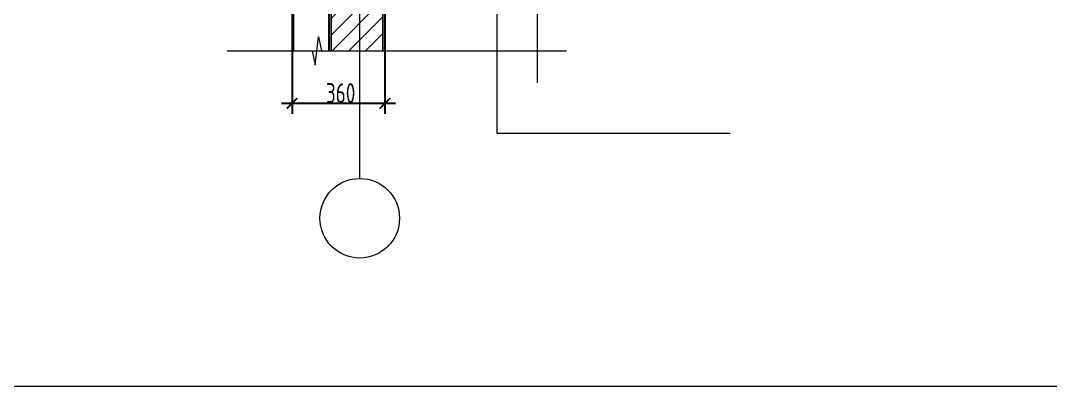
# Model space of a CAD drawing. Header units: millimetres. Extents: x -360149 to 682031, y -35655 to 209517.
# Drawn here: x 595349 to 599228, y 121304 to 122683 of the extents above; entities that cross this region are included whole.
import ezdxf

# ---------------------------------------------------------------- set-up
doc = ezdxf.new("R2010")
doc.units = ezdxf.units.MM
doc.header["$MEASUREMENT"] = 0
doc.header["$PDMODE"] = 3
doc.header["$PDSIZE"] = -4
doc.linetypes.add('CENTER', pattern=[2, 1.25, -0.25, 0.25, -0.25])
doc.layers.get('0').update_dxf_attribs({"color": 250, "lineweight": 9})
doc.layers.get('Defpoints').update_dxf_attribs({"color": 6})
for name, color, linetype, lineweight in [('_0', 250, 'Continuous', 9), ('АР_Навесной фасад', 147, 'Continuous', 5), ('АР_Оси', 195, 'Continuous', 9), ('Маркировка потолков', 7, 'Continuous', 9)]:
    doc.layers.add(name, color=color, linetype=linetype, lineweight=lineweight)
doc.styles.add('ISOCPEUR', font='isocpeur.ttf', dxfattribs={"width": 0.7})
doc.dimstyles.new('R_50', dxfattribs={"dimtxt": 140, "dimasz": 30, "dimexe": 20, "dimexo": 0, "dimgap": 20, "dimtad": 1, "dimdec": 0, "dimrnd": 5, "dimzin": 0, "dimdsep": 46, "dimtxsty": 'ISOCPEUR', "dimblk": 'ARCHTICK', "dimcen": 50, "dimdle": 20, "dimclrd": 256, "dimclre": 256, "dimclrt": 256, "dimadec": 0, "dimazin": 0, "dimtfac": 2, "dimtdec": 0, "dimtofl": 0, "dimtmove": 1, "dimatfit": 3, "dimfxl": 1, "dimtvp": 3, "dimtolj": 1, "dimtzin": 0, "dimarcsym": 0})

# ---------------------------------------------------------------- blocks, each defined once
blk = doc.blocks.new('*U1869')
blk.add_lwpolyline([(0, -14.46), (0, -1), (2.25, -0.5), (-2.25, 0), (0, 0.5), (0, 39.26)])
blk = doc.blocks.new('*U1687')
blk.add_lwpolyline([(0, -17.58), (0, -1), (2.25, -0.5), (-2.25, 0), (0, 0.5), (0, 26.72)])
blk = doc.blocks.new('_ArchTick')
at = {"color": 0, "linetype": 'ByBlock', "const_width": 0.15}
blk.add_lwpolyline([(-0.5, -0.5), (0.5, 0.5)], dxfattribs=at)
blk = doc.blocks.new('*D1883')
at = {"layer": '_0', "lineweight": -2, "ltscale": 500, "transparency": 16777216}
for p, q in [((596371.1, 122568.1), (596371.1, 122330.4)), ((596720.9, 122567.1), (596720.9, 122330.4)), ((596760.9, 122370.4), (596331.1, 122370.4))]:
    blk.add_line(p, q, dxfattribs=at)
at = {"layer": 'Defpoints', "color": 0, "lineweight": 30, "ltscale": 500, "transparency": 16777216}
for p in [(596371.1, 122568.1), (596720.9, 122567.1), (596371.1, 122370.4)]:
    blk.add_point(p, dxfattribs=at)
at = {"layer": '_0', "lineweight": -2, "ltscale": 500, "transparency": 16777216, "xscale": 40, "yscale": 40, "zscale": 40, "rotation": 180}
blk.add_blockref('_ArchTick', (596371.1, 122370.4), dxfattribs=at)
at = {"layer": '_0', "lineweight": -2, "ltscale": 500, "transparency": 16777216, "xscale": 40, "yscale": 40, "zscale": 40}
blk.add_blockref('_ArchTick', (596720.9, 122370.4), dxfattribs=at)
at = {"layer": '_0', "ltscale": 500, "transparency": 16777216, "insert": (596554, 122409.1), "char_height": 75, "attachment_point": 5, "style": 'ISOCPEUR'}
blk.add_mtext('\\A1;360 ', dxfattribs=at)

msp = doc.modelspace()

# ---------------------------------------------------------------- hatches: boundary and pattern name
at = {"layer": 'Маркировка потолков', "lineweight": 9, "ltscale": 5000, "transparency": 33554610}
h = msp.add_hatch(dxfattribs=at)
h.set_pattern_fill('ANSI31', color=256, scale=356.9777)
h.set_pattern_definition([(45, (165172.59, 63667.024), (-31.552669, 31.552669), [])])
h.paths.add_polyline_path([(596710.94, 124169.12), (596517.99, 124169.12), (596517.99, 122567.11), (596710.94, 122567.11)])

# ---------------------------------------------------------------- linework, layer by layer
at = {"layer": '_0', "color": 251, "ltscale": 500}
for p, q in [((596371.13, 122566.11), (596371.13, 124178.13)), ((596376.13, 122566.11), (596376.13, 124178.13))]:
    msp.add_line(p, q, dxfattribs=at)
at = {"layer": '_0', "color": 5, "ltscale": 500}
msp.add_lwpolyline([(591494.21, 126281.2), (605292, 126281.2), (605292, 121303.52), (591494.21, 121303.52)], close=True, dxfattribs=at)
at = {"layer": '_0', "color": 7}
msp.add_lwpolyline([(596376.13, 124238.65), (596511.13, 124226.81), (596511.13, 122567.11), (596377.22, 122567.11)], close=True, dxfattribs=at)
msp.add_lwpolyline([(596712.9, 122567.11), (596710.94, 124169.12), (596516.5, 124169.12), (596518.47, 122567.11)], dxfattribs=at)
at = {"layer": '_0', "color": 7, "ltscale": 500}
msp.add_lwpolyline([(597142.22, 123413.32), (597142.22, 122258.45), (598020.96, 122258.45)], dxfattribs=at)
at = {"layer": 'АР_Навесной фасад', "color": 18, "lineweight": 30, "ltscale": 100, "true_color": 0x000000}
msp.add_lwpolyline([(596511.13, 122567.11), (596511.13, 124179.12), (596720.94, 124179.12), (596720.94, 122567.11)], dxfattribs=at)
at = {"layer": 'АР_Оси', "linetype": 'CENTER', "ltscale": 500}
msp.add_line((596625.94, 122087.34), (596625.94, 124426.47), dxfattribs=at)
at = {"layer": 'АР_Оси', "ltscale": 0.5}
msp.add_circle((596625.94, 121937.34), 150, dxfattribs=at)

# ---------------------------------------------------------------- block references
at = {"ltscale": 100, "xscale": 23.79851555813043, "yscale": 23.79851555813043, "zscale": 23.79851555813043}
for name, p, rotation in [('*U1687', (597294.11, 123083.69), 180), ('*U1869', (596470.46, 122568.1), 270)]:
    msp.add_blockref(name, p, dxfattribs=dict(at, rotation=rotation))

# ---------------------------------------------------------------- dimensions: what is measured, and where the dimension line sits
at = {"layer": '_0', "color": 1, "ltscale": 500}
dim = msp.add_linear_dim(base=(596371.13, 122370.36), p1=(596720.94, 122567.11), p2=(596371.13, 122568.1), text='360 ', dimstyle='R_50', override={"dimtxt": 75, "dimasz": 40, "dimexe": 40, "dimpost": '\\X', "dimdle": 40}, dxfattribs=at)
dim.commit()
dim.dimension.update_dxf_attribs({"geometry": '*D1883', "text_midpoint": (596554.04, 122351.64), "dimtype": 160})

doc.saveas('drawing.dxf')
